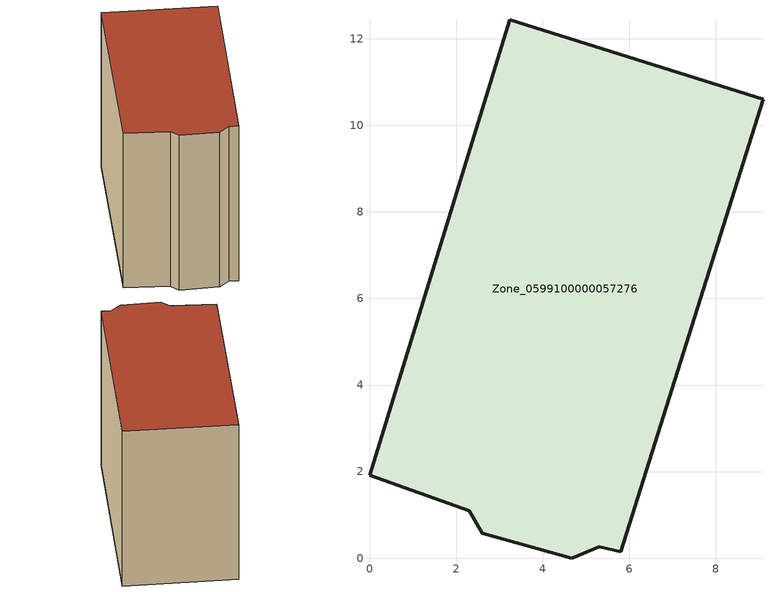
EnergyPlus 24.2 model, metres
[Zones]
Zone_0599100000057276
 floor ground (C_G): 3.24,12.44 9.09,10.6 5.81,0.15 5.31,0.27 4.67,0 2.61,0.58 2.31,1.09 0,1.91 z0
 wall outside (C_F): 9.09,10.6 3.24,12.44 0,1.91 2.31,1.09 2.61,0.58 4.67,0 5.31,0.27 5.81,0.15 9.09,10.6 z0:9.93
 roof outside (C_R): 5.81,0.15 9.09,10.6 3.24,12.44 0,1.91 2.31,1.09 2.61,0.58 4.67,0 5.31,0.27 z9.93
[BUILDING]
Pand.0599100000057276: North Axis=0; Terrain=City; Loads Convergence Tolerance Value=0.04; Temperature Convergence Tolerance Value=0.4; Solar Distribution=FullExterior; Maximum Number of Warmup Days=25; Minimum Number of Warmup Days=1
[Site:Location]
Rotterdam.The.Hague.AP_ZH_NLD Design_Conditions: Latitude=51.96; Longitude=4.45; Time Zone=1; Elevation=-4.5
[SITE:GROUNDTEMPERATURE:BUILDINGSURFACE]
18, 18, 18, 18, 18, 18, 18, 18, 18, 18, 18, 18
[MATERIAL] Thermal Absorptance=0.9; Solar Absorptance=0.7; Visible Absorptance=0.7
Name | Roughness | Thickness | Conductivity | Density | Specific Heat
G.TI.1946 | MediumSmooth | 0.15 | 1 | 540 | 1210
F.TI.1946 | Rough | 0.3 | 0.857143 | 1920 | 840
R.TI.1946 | MediumRough | 0.2 | 0.1 | 1500 | 1000
[CONSTRUCTION]
C_G: G.TI.1946
C_F: F.TI.1946
C_R: R.TI.1946
[ZONE]
Zone_0599100000057276: Type=1; Multiplier=1; Ceiling Height=Autocalculate; Volume=Autocalculate; Floor Area=autocalculate; Part of Total Floor Area=Yes
[ZONEINFILTRATION:DESIGNFLOWRATE]
Infil_Zone_0599100000057276: Zone or ZoneList or Space or SpaceList=Zone_0599100000057276; Schedule=AlwaysOn; Design Flow Rate Calculation Method=Flow/Area; Flow Rate per Floor Area=0.003; Constant Term Coefficient=1; Temperature Term Coefficient=0; Velocity Term Coefficient=0; Velocity Squared Term Coefficient=0
[HVACTEMPLATE:ZONE:IDEALLOADSAIRSYSTEM]
Zone_0599100000057276: Maximum Heating Supply Air Temperature=50; Minimum Cooling Supply Air Temperature=13; Maximum Heating Supply Air Humidity Ratio=0.0156; Minimum Cooling Supply Air Humidity Ratio=0.0077; Heating Limit=NoLimit; Cooling Limit=NoLimit; Dehumidification Control Type=ConstantSensibleHeatRatio; Cooling Sensible Heat Ratio=0.7; Dehumidification Setpoint=60; Humidification Control Type=None; Humidification Setpoint=30; Outdoor Air Method=None; Outdoor Air Flow Rate per Person=0.00944; Outdoor Air Flow Rate per Zone Floor Area=0; Outdoor Air Flow Rate per Zone=0; Demand Controlled Ventilation Type=None; Outdoor Air Economizer Type=NoEconomizer; Heat Recovery Type=None; Sensible Heat Recovery Effectiveness=0.7; Latent Heat Recovery Effectiveness=0.65
[ZONECONTROL:THERMOSTAT]
ThermostatControl_Zone_0599100000057276: Zone or ZoneList=Zone_0599100000057276; Control Type Schedule=DualSetpointControlType; Control 1=Thermostat_Zone_0599100000057276; Temperature Difference Between Cutout And Setpoint=0
[THERMOSTATSETPOINT:DUALSETPOINT]
Thermostat_Zone_0599100000057276: Heating Setpoint Temperature Schedule=HeatingSetpoint_Zone_0599100000057276; Cooling Setpoint Temperature Schedule=CoolingSetpoint_Zone_0599100000057276
[SCHEDULE:COMPACT]
HeatingSetpoint_Zone_0599100000057276: Through: 12/31, For: AllDays, Until: 24:00, 21
CoolingSetpoint_Zone_0599100000057276: Through: 12/31, For: AllDays, Until: 24:00, 24
DualSetpointControlType: Through: 12/31, For: AllDays, Until: 24:00, 4
AlwaysOn: Through: 12/31, For: AllDays, Until: 24:00, 1
